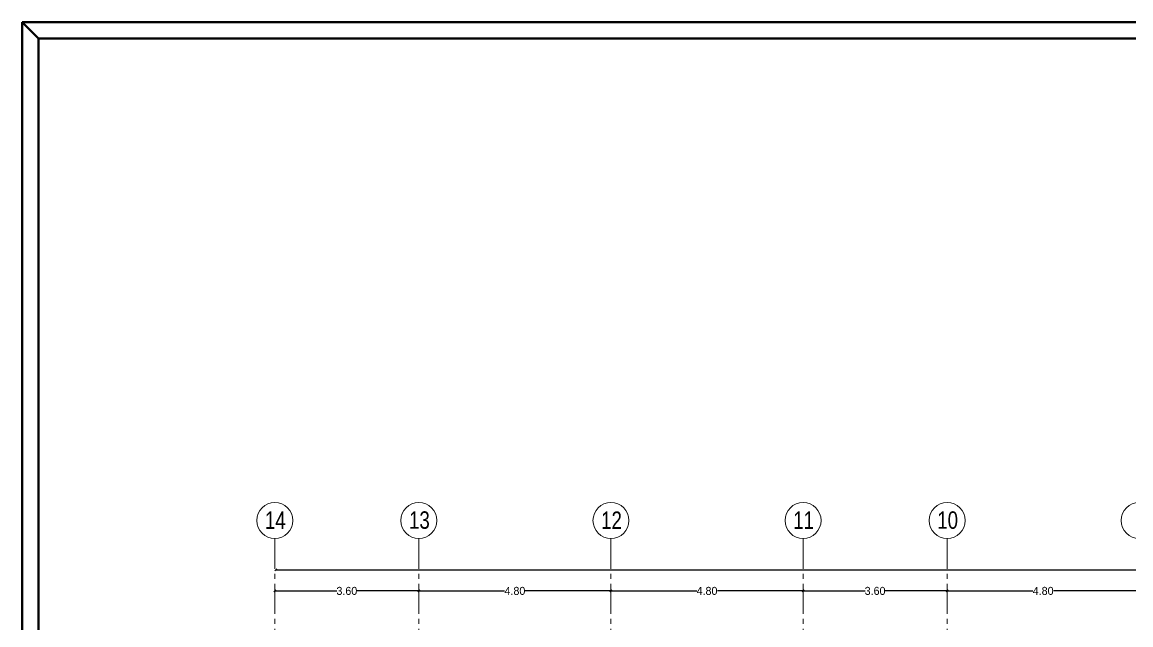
# Model space of a CAD drawing. Extents: x 752 to 1087, y 357 to 811.
# Drawn here: x 752.37 to 780.07, y 715.87 to 730.92 of the extents above; entities that cross this region are included whole.
import ezdxf

# ---------------------------------------------------------------- set-up
doc = ezdxf.new("R2010")
doc.units = 0
doc.header["$MEASUREMENT"] = 0
doc.header["$PDMODE"] = 3
doc.header["$PDSIZE"] = 0.1
doc.linetypes.add('CENTER2', pattern=[1.125, 0.75, -0.125, 0.125, -0.125])
doc.linetypes.add('CENTERX2', pattern=[4, 2.5, -0.5, 0.5, -0.5])
doc.layers.get('0').update_dxf_attribs({"linetype": 'CONTINUOUS', "lineweight": 30})
doc.layers.get('Defpoints').update_dxf_attribs({"linetype": 'CONTINUOUS'})
for name, color, linetype, lineweight in [('axis', 1, 'CENTERX2', 5), ('axis no.', 11, 'CONTINUOUS', 20), ('Dimensions of axis', 11, 'CONTINUOUS', 20), ('UG-BORDER', 20, 'CONTINUOUS', 80)]:
    doc.layers.add(name, color=color, linetype=linetype, lineweight=lineweight)
doc.styles.add('SOSA', font='sosa.shx')
doc.styles.add('SOSA2', font='SOSA.shx', dxfattribs={"width": 0.8})
doc.dimstyles.new('axis dim', dxfattribs={"dimtxt": 0.2, "dimasz": 0.05, "dimexe": 0, "dimexo": 0, "dimgap": 0.001, "dimtad": 0, "dimzin": 0, "dimdsep": 46, "dimtxsty": 'SOSA', "dimblk": 'OBLIQUE', "dimcen": 0, "dimse1": 1, "dimse2": 1, "dimclrd": 256, "dimclre": 256, "dimclrt": 256, "dimadec": 0, "dimazin": 0, "dimtfac": 1, "dimtofl": 0, "dimtmove": 1, "dimatfit": 3, "dimldrblk": 'OBLIQUE', "dimfxl": 0, "dimtolj": 1, "dimtzin": 0, "dimarcsym": 0})

# ---------------------------------------------------------------- blocks, each defined once
blk = doc.blocks.new('UG-DAMANHOUR-LABS-BORD')
at = {"layer": 'UG-BORDER'}
for p, q in [((-90, 66.7), (-90, 0)), ((-90, 0), (-90, 66.7)), ((0, 66.7), (-90, 66.7)), ((-90, 66.7), (-89.596, 66.296)), ((-89.596, 66.296), (-89.596, 0.404)), ((-0.404, 66.296), (-89.596, 66.296))]:
    blk.add_line(p, q, dxfattribs=at)
blk = doc.blocks.new('_OBLIQUE')
at = {"color": 0, "linetype": 'ByBlock'}
blk.add_line((-0.5, -0.5), (0.5, 0.5), dxfattribs=at)
blk = doc.blocks.new('*D706')
at = {"layer": 'Defpoints', "color": 0, "transparency": 16777216}
for p in [(775.479, 716.719), (780.279, 716.744), (775.479, 716.253)]:
    blk.add_point(p, dxfattribs=at)
at = {"layer": 'Dimensions of axis', "lineweight": -2, "transparency": 16777216}
for p, q in [((775.479, 716.719), (777.621, 716.719)), ((780.279, 716.719), (778.137, 716.719))]:
    blk.add_line(p, q, dxfattribs=at)
at = {"layer": 'Dimensions of axis', "lineweight": -2, "transparency": 16777216, "xscale": 0.05, "yscale": 0.05, "zscale": 0.05, "rotation": 180}
blk.add_blockref('_OBLIQUE', (775.479, 716.719), dxfattribs=at)
at = {"layer": 'Dimensions of axis', "lineweight": -2, "transparency": 16777216, "xscale": 0.05, "yscale": 0.05, "zscale": 0.05}
blk.add_blockref('_OBLIQUE', (780.279, 716.719), dxfattribs=at)
at = {"layer": 'Dimensions of axis', "transparency": 16777216, "insert": (777.879, 716.719), "char_height": 0.2, "attachment_point": 5, "style": 'SOSA'}
blk.add_mtext('\\A1;4.80', dxfattribs=at)
blk = doc.blocks.new('*D707')
at = {"layer": 'Defpoints', "color": 0, "transparency": 16777216}
for p in [(771.879, 716.719), (771.879, 716.253), (775.479, 716.253)]:
    blk.add_point(p, dxfattribs=at)
at = {"layer": 'Dimensions of axis', "lineweight": -2, "transparency": 16777216}
for p, q in [((771.879, 716.719), (773.431, 716.719)), ((775.479, 716.719), (773.927, 716.719))]:
    blk.add_line(p, q, dxfattribs=at)
at = {"layer": 'Dimensions of axis', "lineweight": -2, "transparency": 16777216, "xscale": 0.05, "yscale": 0.05, "zscale": 0.05, "rotation": 180}
blk.add_blockref('_OBLIQUE', (771.879, 716.719), dxfattribs=at)
at = {"layer": 'Dimensions of axis', "lineweight": -2, "transparency": 16777216, "xscale": 0.05, "yscale": 0.05, "zscale": 0.05}
blk.add_blockref('_OBLIQUE', (775.479, 716.719), dxfattribs=at)
at = {"layer": 'Dimensions of axis', "transparency": 16777216, "insert": (773.679, 716.719), "char_height": 0.2, "attachment_point": 5, "style": 'SOSA'}
blk.add_mtext('\\A1;3.60', dxfattribs=at)
blk = doc.blocks.new('*D708')
at = {"layer": 'Defpoints', "color": 0, "transparency": 16777216}
for p in [(767.079, 716.719), (767.079, 716.253), (771.879, 716.253)]:
    blk.add_point(p, dxfattribs=at)
at = {"layer": 'Dimensions of axis', "lineweight": -2, "transparency": 16777216}
for p, q in [((767.079, 716.719), (769.221, 716.719)), ((771.879, 716.719), (769.737, 716.719))]:
    blk.add_line(p, q, dxfattribs=at)
at = {"layer": 'Dimensions of axis', "lineweight": -2, "transparency": 16777216, "xscale": 0.05, "yscale": 0.05, "zscale": 0.05, "rotation": 180}
blk.add_blockref('_OBLIQUE', (767.079, 716.719), dxfattribs=at)
at = {"layer": 'Dimensions of axis', "lineweight": -2, "transparency": 16777216, "xscale": 0.05, "yscale": 0.05, "zscale": 0.05}
blk.add_blockref('_OBLIQUE', (771.879, 716.719), dxfattribs=at)
at = {"layer": 'Dimensions of axis', "transparency": 16777216, "insert": (769.479, 716.719), "char_height": 0.2, "attachment_point": 5, "style": 'SOSA'}
blk.add_mtext('\\A1;4.80', dxfattribs=at)
blk = doc.blocks.new('*D709')
at = {"layer": 'Defpoints', "color": 0, "transparency": 16777216}
for p in [(762.279, 716.719), (762.279, 716.253), (767.079, 716.253)]:
    blk.add_point(p, dxfattribs=at)
at = {"layer": 'Dimensions of axis', "lineweight": -2, "transparency": 16777216}
for p, q in [((762.279, 716.719), (764.421, 716.719)), ((767.079, 716.719), (764.937, 716.719))]:
    blk.add_line(p, q, dxfattribs=at)
at = {"layer": 'Dimensions of axis', "lineweight": -2, "transparency": 16777216, "xscale": 0.05, "yscale": 0.05, "zscale": 0.05, "rotation": 180}
blk.add_blockref('_OBLIQUE', (762.279, 716.719), dxfattribs=at)
at = {"layer": 'Dimensions of axis', "lineweight": -2, "transparency": 16777216, "xscale": 0.05, "yscale": 0.05, "zscale": 0.05}
blk.add_blockref('_OBLIQUE', (767.079, 716.719), dxfattribs=at)
at = {"layer": 'Dimensions of axis', "transparency": 16777216, "insert": (764.679, 716.719), "char_height": 0.2, "attachment_point": 5, "style": 'SOSA'}
blk.add_mtext('\\A1;4.80', dxfattribs=at)
blk = doc.blocks.new('*D710')
at = {"layer": 'Defpoints', "color": 0, "transparency": 16777216}
for p in [(758.679, 716.719), (758.679, 716.253), (762.279, 716.253)]:
    blk.add_point(p, dxfattribs=at)
at = {"layer": 'Dimensions of axis', "lineweight": -2, "transparency": 16777216}
for p, q in [((758.679, 716.719), (760.231, 716.719)), ((762.279, 716.719), (760.727, 716.719))]:
    blk.add_line(p, q, dxfattribs=at)
at = {"layer": 'Dimensions of axis', "lineweight": -2, "transparency": 16777216, "xscale": 0.05, "yscale": 0.05, "zscale": 0.05, "rotation": 180}
blk.add_blockref('_OBLIQUE', (758.679, 716.719), dxfattribs=at)
at = {"layer": 'Dimensions of axis', "lineweight": -2, "transparency": 16777216, "xscale": 0.05, "yscale": 0.05, "zscale": 0.05}
blk.add_blockref('_OBLIQUE', (762.279, 716.719), dxfattribs=at)
at = {"layer": 'Dimensions of axis', "transparency": 16777216, "insert": (760.479, 716.719), "char_height": 0.2, "attachment_point": 5, "style": 'SOSA'}
blk.add_mtext('\\A1;3.60', dxfattribs=at)
blk = doc.blocks.new('*D718')
at = {"layer": 'Defpoints', "color": 0, "transparency": 16777216}
for p in [(815.479, 717.242), (758.704, 716.44), (815.479, 716.415)]:
    blk.add_point(p, dxfattribs=at)
at = {"layer": 'Dimensions of axis', "lineweight": -2, "transparency": 16777216}
for p, q in [((758.704, 717.242), (786.702, 717.242)), ((815.479, 717.242), (787.482, 717.242))]:
    blk.add_line(p, q, dxfattribs=at)
at = {"layer": 'Dimensions of axis', "lineweight": -2, "transparency": 16777216, "xscale": 0.05, "yscale": 0.05, "zscale": 0.05, "rotation": 180}
blk.add_blockref('_OBLIQUE', (758.704, 717.242), dxfattribs=at)
at = {"layer": 'Dimensions of axis', "lineweight": -2, "transparency": 16777216, "xscale": 0.05, "yscale": 0.05, "zscale": 0.05}
blk.add_blockref('_OBLIQUE', (815.479, 717.242), dxfattribs=at)
at = {"layer": 'Dimensions of axis', "transparency": 16777216, "insert": (787.092, 717.242), "char_height": 0.2, "attachment_point": 5, "style": 'SOSA'}
blk.add_mtext('\\A1;56.78', dxfattribs=at)

msp = doc.modelspace()

# ---------------------------------------------------------------- linework, layer by layer
at = {"layer": 'axis', "linetype": 'CENTER2'}
for p, q in [((758.6793, 690.2691), (758.6793, 718.0297)), ((762.2793, 690.2691), (762.2793, 718.0297)), ((767.0793, 690.2691), (767.0793, 718.0297)), ((771.8793, 690.2691), (771.8793, 718.0297)), ((775.4793, 690.2691), (775.4793, 718.0297))]:
    msp.add_line(p, q, dxfattribs=at)
at = {"layer": 'axis no.'}
for centre in [(758.6793, 718.4797), (762.2793, 718.4797), (767.0793, 718.4797), (771.8793, 718.4797), (775.4793, 718.4797), (780.2793, 718.4797)]:
    msp.add_circle(centre, 0.45, dxfattribs=at)

# ---------------------------------------------------------------- block references
msp.add_blockref('UG-DAMANHOUR-LABS-BORD', (842.3655, 664.2206))

# ---------------------------------------------------------------- texts
at = {"layer": 'axis no.', "char_height": 0.43546, "attachment_point": 5, "style": 'SOSA2'}
for s, insert in [('14', (758.6924, 718.4852)), ('13', (762.2924, 718.4852)), ('12', (767.0924, 718.4852)), ('11', (771.8924, 718.4852)), ('10', (775.4924, 718.4852))]:
    msp.add_mtext(s, dxfattribs=dict(at, insert=insert))

# ---------------------------------------------------------------- dimensions: what is measured, and where the dimension line sits
at = {"layer": 'Dimensions of axis'}
for base, p1, p2, picture, middle in [((815.4792893467, 717.2422548369), (758.7042893467, 716.4395040709), (815.4792893467, 716.4145040709), '*D718', (787.0917893467, 717.2422548369)), ((758.6793, 716.7186), (762.2793, 716.253), (758.6793, 716.253), '*D710', (760.4793, 716.7186)), ((762.2793, 716.7186), (767.0793, 716.253), (762.2793, 716.253), '*D709', (764.6793, 716.7186)), ((767.0793, 716.7186), (771.8793, 716.253), (767.0793, 716.253), '*D708', (769.4793, 716.7186)), ((771.8793, 716.7186), (775.4793, 716.253), (771.8793, 716.253), '*D707', (773.6793, 716.7186)), ((775.4793, 716.7186), (780.2793, 716.7436), (775.4793, 716.253), '*D706', (777.8793, 716.7186))]:
    dim = msp.add_linear_dim(base=base, p1=p1, p2=p2, dimstyle='axis dim', dxfattribs=at)
    dim.commit()
    dim.dimension.update_dxf_attribs({"geometry": picture, "text_midpoint": middle})

doc.saveas('drawing.dxf')
